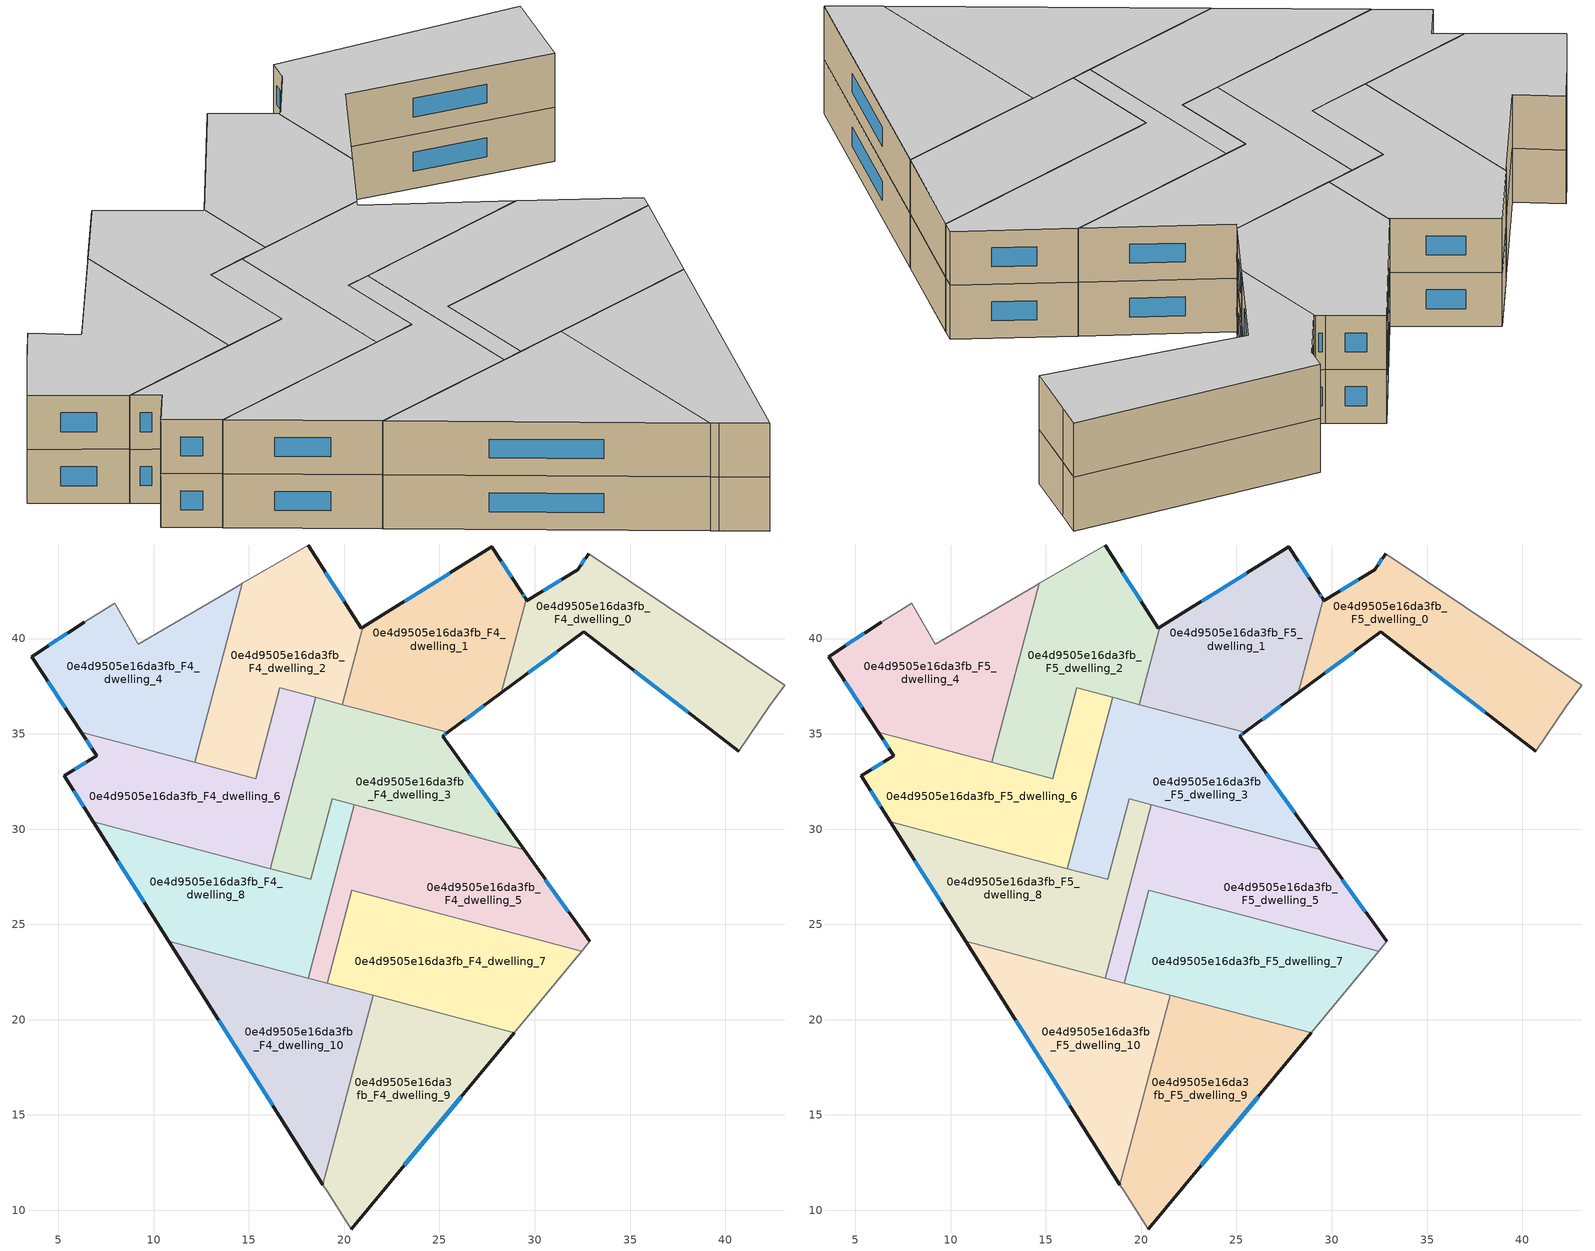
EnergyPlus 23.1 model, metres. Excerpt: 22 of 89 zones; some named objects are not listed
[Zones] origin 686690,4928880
0e4d9505e16da3fb_F4_dwelling_0
 floor to 0e4d9505e16da3fb_F3_dwelling_0 (EU_floor_Construction): 43.12,37.55 42.31,36.44 40.7,34.08 32.58,40.36 28.24,37.15 29.54,42.06 29.59,41.99 32.24,43.6 32.82,44.46 z12
 wall outside (EU_wall_Construction): 28.24,37.15 32.58,40.36 40.7,34.08 / 32.82,44.46 32.24,43.6 29.59,41.99 29.54,42.06 z12:15
 wall adiabatic (EU_wall_Construction): 40.7,34.08 42.31,36.44 43.12,37.55 32.82,44.46 z12:15
 wall to 0e4d9505e16da3fb_F4_dwelling_1 (EU_wall_Construction): 29.54,42.06 28.24,37.15 z12:15
 window (EU_Window_Construction): 35.22,38.31 38.06,36.12 / 29.65,38.19 31.17,39.31 / 31.38,43.07 30.45,42.51 / 32.63,44.18 32.43,43.88 z12.98:14.02
0e4d9505e16da3fb_F4_dwelling_1
 floor to 0e4d9505e16da3fb_F3_dwelling_1 (EU_floor_Construction): 27.74,44.81 29.29,42.45 29.54,42.06 28.24,37.15 25.42,35.07 19.91,36.53 20.98,40.59 z12
 wall outside (EU_wall_Construction): 29.54,42.06 29.29,42.45 27.74,44.81 20.98,40.59 / 25.42,35.07 28.24,37.15 z12:15
 wall to 0e4d9505e16da3fb_F4_dwelling_2 (EU_wall_Construction): 20.98,40.59 19.91,36.53 z12:15
 wall to 0e4d9505e16da3fb_F4_dwelling_3 (EU_wall_Construction): 19.91,36.53 25.42,35.07 z12:15
 window (EU_Window_Construction): 28.78,43.22 28.24,44.04 / 29.46,42.19 29.37,42.32 / 26.34,35.75 27.33,36.48 / 25.54,43.43 23.18,41.96 z12.98:14.02
0e4d9505e16da3fb_F4_dwelling_10
 floor to 0e4d9505e16da3fb_F3_dwelling_10 (EU_floor_Construction): 21.52,21.28 18.89,11.35 10.8,24.12 z12
 wall outside (EU_wall_Construction): 10.8,24.12 18.89,11.35 z12:15
 wall to 0e4d9505e16da3fb_F4_dwelling_9 (EU_wall_Construction): 18.89,11.35 21.52,21.28 z12:15
 wall to 0e4d9505e16da3fb_F4_dwelling_8 (EU_wall_Construction): 18.1,22.18 10.8,24.12 z12:15
 wall to 0e4d9505e16da3fb_F4_dwelling_5 (EU_wall_Construction): 19.11,21.92 18.1,22.18 z12:15
 wall to 0e4d9505e16da3fb_F4_dwelling_7 (EU_wall_Construction): 21.52,21.28 19.11,21.92 z12:15
 window (EU_Window_Construction): 13.43,19.97 16.26,15.5 z12.98:14.02
0e4d9505e16da3fb_F4_dwelling_2
 floor to 0e4d9505e16da3fb_F3_dwelling_2 (EU_floor_Construction): 18.1,44.91 20.9,40.54 20.98,40.59 19.91,36.53 19.81,36.56 16.62,37.41 15.36,32.65 12.17,33.5 14.66,42.89 z12
 wall outside (EU_wall_Construction): 20.98,40.59 20.9,40.54 18.1,44.91 z12:15
 wall to 0e4d9505e16da3fb_F4_dwelling_6 (EU_wall_Construction): 12.17,33.5 15.36,32.65 16.62,37.41 18.51,36.91 z12:15
 wall to 0e4d9505e16da3fb_F4_dwelling_4 (EU_wall_Construction): 14.66,42.89 12.17,33.5 z12:15
 wall adiabatic (EU_wall_Construction): 18.1,44.91 14.66,42.89 z12:15
 wall to 0e4d9505e16da3fb_F4_dwelling_3 (EU_wall_Construction): 18.51,36.91 19.81,36.56 19.91,36.53 z12:15
 window (EU_Window_Construction): 19.99,41.96 19.01,43.49 z12.98:14.02
0e4d9505e16da3fb_F4_dwelling_3
 floor to 0e4d9505e16da3fb_F3_dwelling_3 (EU_floor_Construction): 25.42,35.07 25.16,34.88 29.44,28.92 19.36,31.59 18.24,27.36 16.12,27.92 18.51,36.91 z12
 wall outside (EU_wall_Construction): 29.44,28.92 25.16,34.88 25.42,35.07 z12:15
 wall to 0e4d9505e16da3fb_F4_dwelling_8 (EU_wall_Construction): 16.12,27.92 18.24,27.36 19.36,31.59 20.52,31.29 z12:15
 wall to 0e4d9505e16da3fb_F4_dwelling_6 (EU_wall_Construction): 18.51,36.91 16.12,27.92 z12:15
 wall to 0e4d9505e16da3fb_F4_dwelling_5 (EU_wall_Construction): 20.52,31.29 29.44,28.92 z12:15
 window (EU_Window_Construction): 28.05,30.86 26.55,32.94 / 25.25,34.94 25.34,35.01 z12.98:14.02
0e4d9505e16da3fb_F4_dwelling_4
 floor to 0e4d9505e16da3fb_F3_dwelling_4 (EU_floor_Construction): 14.66,42.89 12.17,33.5 6.2,35.08 3.6,39.05 6.36,40.86 7.96,41.86 9.2,39.7 14.42,42.75 z12
 wall outside (EU_wall_Construction): 6.36,40.86 3.6,39.05 6.2,35.08 z12:15
 wall adiabatic (EU_wall_Construction): 14.66,42.89 14.42,42.75 9.2,39.7 7.96,41.86 6.36,40.86 z12:15
 wall to 0e4d9505e16da3fb_F4_dwelling_6 (EU_wall_Construction): 6.2,35.08 12.17,33.5 z12:15
 window (EU_Window_Construction): 4.45,37.76 5.36,36.37 / 5.47,40.27 4.5,39.64 z12.98:14.02
0e4d9505e16da3fb_F4_dwelling_5
 floor to 0e4d9505e16da3fb_F3_dwelling_5 (EU_floor_Construction): 29.44,28.92 32.89,24.11 32.46,23.59 20.4,26.79 19.11,21.92 18.1,22.18 20.52,31.29 z12
 wall outside (EU_wall_Construction): 32.89,24.11 29.44,28.92 z12:15
 wall adiabatic (EU_wall_Construction): 32.46,23.59 32.89,24.11 z12:15
 wall to 0e4d9505e16da3fb_F4_dwelling_7 (EU_wall_Construction): 19.11,21.92 20.4,26.79 32.46,23.59 z12:15
 wall to 0e4d9505e16da3fb_F4_dwelling_8 (EU_wall_Construction): 20.52,31.29 18.1,22.18 z12:15
 window (EU_Window_Construction): 31.77,25.67 30.56,27.35 z12.98:14.02
0e4d9505e16da3fb_F4_dwelling_6
 floor to 0e4d9505e16da3fb_F3_dwelling_6 (EU_floor_Construction): 18.51,36.91 16.12,27.92 6.84,30.38 5.31,32.8 7.02,33.84 6.2,35.08 15.36,32.65 16.62,37.41 z12
 wall outside (EU_wall_Construction): 6.2,35.08 7.02,33.84 5.31,32.8 6.84,30.38 z12:15
 wall to 0e4d9505e16da3fb_F4_dwelling_8 (EU_wall_Construction): 6.84,30.38 16.12,27.92 z12:15
 window (EU_Window_Construction): 5.81,32.01 6.34,31.17 / 6.47,33.5 5.87,33.14 / 6.47,34.68 6.76,34.24 z12.98:14.02
0e4d9505e16da3fb_F4_dwelling_7
 floor to 0e4d9505e16da3fb_F3_dwelling_7 (EU_floor_Construction): 32.46,23.59 28.92,19.32 19.11,21.92 20.4,26.79 z12
 wall adiabatic (EU_wall_Construction): 28.92,19.32 32.46,23.59 z12:15
 wall to 0e4d9505e16da3fb_F4_dwelling_9 (EU_wall_Construction): 21.52,21.28 28.92,19.32 z12:15
0e4d9505e16da3fb_F4_dwelling_8
 floor to 0e4d9505e16da3fb_F3_dwelling_8 (EU_floor_Construction): 20.52,31.29 18.1,22.18 10.8,24.12 6.84,30.38 18.24,27.36 19.36,31.59 z12
 wall outside (EU_wall_Construction): 6.84,30.38 10.8,24.12 z12:15
 window (EU_Window_Construction): 8.13,28.35 9.51,26.16 z12.98:14.02
0e4d9505e16da3fb_F4_dwelling_9
 floor to 0e4d9505e16da3fb_F3_dwelling_9 (EU_floor_Construction): 28.92,19.32 20.38,9.02 19.11,10.99 18.89,11.35 21.52,21.28 z12
 wall outside (EU_wall_Construction): 20.38,9.02 28.92,19.32 z12:15
 wall adiabatic (EU_wall_Construction): 18.89,11.35 19.11,10.99 20.38,9.02 z12:15
 window (EU_Window_Construction): 23.16,12.37 26.14,15.97 z12.98:14.02
0e4d9505e16da3fb_F5_dwelling_0
 floor to 0e4d9505e16da3fb_F4_dwelling_0 (EU_floor_Construction): 43.12,37.55 42.31,36.44 40.7,34.08 32.58,40.36 28.24,37.15 29.54,42.06 29.59,41.99 32.24,43.6 32.82,44.46 z15
 wall outside (EU_wall_Construction): 28.24,37.15 32.58,40.36 40.7,34.08 / 32.82,44.46 32.24,43.6 29.59,41.99 29.54,42.06 z15:18
 wall adiabatic (EU_wall_Construction): 40.7,34.08 42.31,36.44 43.12,37.55 32.82,44.46 z15:18
 wall to 0e4d9505e16da3fb_F5_dwelling_1 (EU_wall_Construction): 29.54,42.06 28.24,37.15 z15:18
 window (EU_Window_Construction): 35.22,38.31 38.06,36.12 / 29.65,38.19 31.17,39.31 / 31.38,43.07 30.45,42.51 / 32.63,44.18 32.43,43.88 z15.98:17.02
 ceiling to 0e4d9505e16da3fb_F6_dwelling_0 (EU_floor_Construction): 40.7,34.08 42.31,36.44 43.12,37.55 32.82,44.46 32.24,43.6 29.59,41.99 29.54,42.06 28.24,37.15 32.58,40.36 z18
0e4d9505e16da3fb_F5_dwelling_1
 floor to 0e4d9505e16da3fb_F4_dwelling_1 (EU_floor_Construction): 27.74,44.81 29.29,42.45 29.54,42.06 28.24,37.15 25.42,35.07 19.91,36.53 20.98,40.59 z15
 wall outside (EU_wall_Construction): 29.54,42.06 29.29,42.45 27.74,44.81 20.98,40.59 / 25.42,35.07 28.24,37.15 z15:18
 wall to 0e4d9505e16da3fb_F5_dwelling_2 (EU_wall_Construction): 20.98,40.59 19.91,36.53 z15:18
 wall to 0e4d9505e16da3fb_F5_dwelling_3 (EU_wall_Construction): 19.91,36.53 25.42,35.07 z15:18
 window (EU_Window_Construction): 28.78,43.22 28.24,44.04 / 29.46,42.19 29.37,42.32 / 26.34,35.75 27.33,36.48 / 25.54,43.43 23.18,41.96 z15.98:17.02
 ceiling to 0e4d9505e16da3fb_F6_dwelling_1 (EU_floor_Construction): 28.24,37.15 29.54,42.06 29.29,42.45 27.74,44.81 20.98,40.59 19.91,36.53 25.42,35.07 z18
0e4d9505e16da3fb_F5_dwelling_10
 floor to 0e4d9505e16da3fb_F4_dwelling_10 (EU_floor_Construction): 21.52,21.28 18.89,11.35 10.8,24.12 z15
 wall outside (EU_wall_Construction): 10.8,24.12 18.89,11.35 z15:18
 wall to 0e4d9505e16da3fb_F5_dwelling_9 (EU_wall_Construction): 18.89,11.35 21.52,21.28 z15:18
 wall to 0e4d9505e16da3fb_F5_dwelling_8 (EU_wall_Construction): 18.1,22.18 10.8,24.12 z15:18
 wall to 0e4d9505e16da3fb_F5_dwelling_5 (EU_wall_Construction): 19.11,21.92 18.1,22.18 z15:18
 wall to 0e4d9505e16da3fb_F5_dwelling_7 (EU_wall_Construction): 21.52,21.28 19.11,21.92 z15:18
 window (EU_Window_Construction): 13.43,19.97 16.26,15.5 z15.98:17.02
 ceiling to 0e4d9505e16da3fb_F6_dwelling_10 (EU_floor_Construction): 18.89,11.35 21.52,21.28 10.8,24.12 z18
0e4d9505e16da3fb_F5_dwelling_2
 floor to 0e4d9505e16da3fb_F4_dwelling_2 (EU_floor_Construction): 18.1,44.91 20.9,40.54 20.98,40.59 19.91,36.53 19.81,36.56 16.62,37.41 15.36,32.65 12.17,33.5 14.66,42.89 z15
 wall outside (EU_wall_Construction): 20.98,40.59 20.9,40.54 18.1,44.91 z15:18
 wall to 0e4d9505e16da3fb_F5_dwelling_6 (EU_wall_Construction): 12.17,33.5 15.36,32.65 16.62,37.41 18.51,36.91 z15:18
 wall to 0e4d9505e16da3fb_F5_dwelling_4 (EU_wall_Construction): 14.66,42.89 12.17,33.5 z15:18
 wall adiabatic (EU_wall_Construction): 18.1,44.91 14.66,42.89 z15:18
 wall to 0e4d9505e16da3fb_F5_dwelling_3 (EU_wall_Construction): 18.51,36.91 19.81,36.56 19.91,36.53 z15:18
 window (EU_Window_Construction): 19.99,41.96 19.01,43.49 z15.98:17.02
 ceiling to 0e4d9505e16da3fb_F6_dwelling_2 (EU_floor_Construction): 19.91,36.53 20.98,40.59 20.9,40.54 18.1,44.91 14.66,42.89 12.17,33.5 15.36,32.65 16.62,37.41 19.81,36.56 z18
0e4d9505e16da3fb_F5_dwelling_3
 floor to 0e4d9505e16da3fb_F4_dwelling_3 (EU_floor_Construction): 25.42,35.07 25.16,34.88 29.44,28.92 19.36,31.59 18.24,27.36 16.12,27.92 18.51,36.91 z15
 wall outside (EU_wall_Construction): 29.44,28.92 25.16,34.88 25.42,35.07 z15:18
 wall to 0e4d9505e16da3fb_F5_dwelling_8 (EU_wall_Construction): 16.12,27.92 18.24,27.36 19.36,31.59 20.52,31.29 z15:18
 wall to 0e4d9505e16da3fb_F5_dwelling_6 (EU_wall_Construction): 18.51,36.91 16.12,27.92 z15:18
 wall to 0e4d9505e16da3fb_F5_dwelling_5 (EU_wall_Construction): 20.52,31.29 29.44,28.92 z15:18
 window (EU_Window_Construction): 28.05,30.86 26.55,32.94 / 25.25,34.94 25.34,35.01 z15.98:17.02
 ceiling to 0e4d9505e16da3fb_F6_dwelling_3 (EU_floor_Construction): 29.44,28.92 25.16,34.88 25.42,35.07 18.51,36.91 16.12,27.92 18.24,27.36 19.36,31.59 z18
0e4d9505e16da3fb_F5_dwelling_4
 floor to 0e4d9505e16da3fb_F4_dwelling_4 (EU_floor_Construction): 14.66,42.89 12.17,33.5 6.2,35.08 3.6,39.05 6.36,40.86 7.96,41.86 9.2,39.7 14.42,42.75 z15
 wall outside (EU_wall_Construction): 6.36,40.86 3.6,39.05 6.2,35.08 z15:18
 wall adiabatic (EU_wall_Construction): 14.66,42.89 14.42,42.75 9.2,39.7 7.96,41.86 6.36,40.86 z15:18
 wall to 0e4d9505e16da3fb_F5_dwelling_6 (EU_wall_Construction): 6.2,35.08 12.17,33.5 z15:18
 window (EU_Window_Construction): 4.45,37.76 5.36,36.37 / 5.47,40.27 4.5,39.64 z15.98:17.02
 ceiling to 0e4d9505e16da3fb_F6_dwelling_4 (EU_floor_Construction): 12.17,33.5 14.66,42.89 14.42,42.75 9.2,39.7 7.96,41.86 6.36,40.86 3.6,39.05 6.2,35.08 z18
0e4d9505e16da3fb_F5_dwelling_5
 floor to 0e4d9505e16da3fb_F4_dwelling_5 (EU_floor_Construction): 29.44,28.92 32.89,24.11 32.46,23.59 20.4,26.79 19.11,21.92 18.1,22.18 20.52,31.29 z15
 wall outside (EU_wall_Construction): 32.89,24.11 29.44,28.92 z15:18
 wall adiabatic (EU_wall_Construction): 32.46,23.59 32.89,24.11 z15:18
 wall to 0e4d9505e16da3fb_F5_dwelling_7 (EU_wall_Construction): 19.11,21.92 20.4,26.79 32.46,23.59 z15:18
 wall to 0e4d9505e16da3fb_F5_dwelling_8 (EU_wall_Construction): 20.52,31.29 18.1,22.18 z15:18
 window (EU_Window_Construction): 31.77,25.67 30.56,27.35 z15.98:17.02
 ceiling to 0e4d9505e16da3fb_F6_dwelling_5 (EU_floor_Construction): 32.46,23.59 32.89,24.11 29.44,28.92 20.52,31.29 18.1,22.18 19.11,21.92 20.4,26.79 z18
0e4d9505e16da3fb_F5_dwelling_6
 floor to 0e4d9505e16da3fb_F4_dwelling_6 (EU_floor_Construction): 18.51,36.91 16.12,27.92 6.84,30.38 5.31,32.8 7.02,33.84 6.2,35.08 15.36,32.65 16.62,37.41 z15
 wall outside (EU_wall_Construction): 6.2,35.08 7.02,33.84 5.31,32.8 6.84,30.38 z15:18
 wall to 0e4d9505e16da3fb_F5_dwelling_8 (EU_wall_Construction): 6.84,30.38 16.12,27.92 z15:18
 window (EU_Window_Construction): 5.81,32.01 6.34,31.17 / 6.47,33.5 5.87,33.14 / 6.47,34.68 6.76,34.24 z15.98:17.02
 ceiling to 0e4d9505e16da3fb_F6_dwelling_6 (EU_floor_Construction): 16.12,27.92 18.51,36.91 16.62,37.41 15.36,32.65 6.2,35.08 7.02,33.84 5.31,32.8 6.84,30.38 z18
0e4d9505e16da3fb_F5_dwelling_7
 floor to 0e4d9505e16da3fb_F4_dwelling_7 (EU_floor_Construction): 32.46,23.59 28.92,19.32 19.11,21.92 20.4,26.79 z15
 wall adiabatic (EU_wall_Construction): 28.92,19.32 32.46,23.59 z15:18
 wall to 0e4d9505e16da3fb_F5_dwelling_9 (EU_wall_Construction): 21.52,21.28 28.92,19.32 z15:18
 ceiling to 0e4d9505e16da3fb_F6_dwelling_7 (EU_floor_Construction): 28.92,19.32 32.46,23.59 20.4,26.79 19.11,21.92 z18
0e4d9505e16da3fb_F5_dwelling_8
 floor to 0e4d9505e16da3fb_F4_dwelling_8 (EU_floor_Construction): 20.52,31.29 18.1,22.18 10.8,24.12 6.84,30.38 18.24,27.36 19.36,31.59 z15
 wall outside (EU_wall_Construction): 6.84,30.38 10.8,24.12 z15:18
 window (EU_Window_Construction): 8.13,28.35 9.51,26.16 z15.98:17.02
 ceiling to 0e4d9505e16da3fb_F6_dwelling_8 (EU_floor_Construction): 18.1,22.18 20.52,31.29 19.36,31.59 18.24,27.36 6.84,30.38 10.8,24.12 z18
0e4d9505e16da3fb_F5_dwelling_9
 floor to 0e4d9505e16da3fb_F4_dwelling_9 (EU_floor_Construction): 28.92,19.32 20.38,9.02 19.11,10.99 18.89,11.35 21.52,21.28 z15
 wall outside (EU_wall_Construction): 20.38,9.02 28.92,19.32 z15:18
 wall adiabatic (EU_wall_Construction): 18.89,11.35 19.11,10.99 20.38,9.02 z15:18
 window (EU_Window_Construction): 23.16,12.37 26.14,15.97 z15.98:17.02
 ceiling to 0e4d9505e16da3fb_F6_dwelling_9 (EU_floor_Construction): 20.38,9.02 28.92,19.32 21.52,21.28 18.89,11.35 19.11,10.99 z18
[Building]
EU S2 Campaign: North Axis=0; Terrain=City; Solar Distribution=FullExterior
[Site:Location]
Bologna: Latitude=44.5; Longitude=11.25; Time Zone=1; Elevation=37
[SizingPeriod:WeatherFileDays]
AnnualSizingPeriod: Begin Month=1; Begin Day of Month=1; End Month=12; End Day of Month=31; Day of Week for Start Day=Monday; Use Weather File Daylight Saving Period=No; Use Weather File Rain and Snow Indicators=No
[MATERIAL]
EU_InternalMass_Material: Roughness=MediumRough; Thickness=0.1; Conductivity=1; Density=1800; Specific Heat=900; Thermal Absorptance=0.9; Solar Absorptance=0.7; Visible Absorptance=0.7
[MATERIAL:NOMASS] Roughness=MediumRough; Thermal Absorptance=0.9; Solar Absorptance=0.7; Visible Absorptance=0.7
Name | Thermal Resistance
EU_wall_NoMass | 0.905828
EU_floor_NoMass | 0.67114
[WINDOWMATERIAL:SIMPLEGLAZINGSYSTEM]
EU_Window_SimpleGlazing: UFactor=4.52486; Solar Heat Gain Coefficient=0.85; Visible Transmittance=0.85
[CONSTRUCTION]
EU_wall_Construction: EU_wall_NoMass
EU_floor_Construction: EU_floor_NoMass
EU_Window_Construction: EU_Window_SimpleGlazing
EU_InternalMass_Construction: EU_InternalMass_Material
[ZONE] Type=1; Multiplier=1; Ceiling Height=autocalculate; Floor Area=autocalculate; Part of Total Floor Area=Yes
Name | Volume
0e4d9505e16da3fb_F4_dwelling_0; 0e4d9505e16da3fb_F5_dwelling_0 | 173.142
0e4d9505e16da3fb_F4_dwelling_1; 0e4d9505e16da3fb_F5_dwelling_1 | 172.483
0e4d9505e16da3fb_F4_dwelling_10; 0e4d9505e16da3fb_F5_dwelling_10 | 170.919
0e4d9505e16da3fb_F4_dwelling_2; 0e4d9505e16da3fb_F5_dwelling_2 | 169.362
0e4d9505e16da3fb_F4_dwelling_3; 0e4d9505e16da3fb_F5_dwelling_3; 0e4d9505e16da3fb_F4_dwelling_8; 0e4d9505e16da3fb_F5_dwelling_8 | 170.936
0e4d9505e16da3fb_F4_dwelling_4; 0e4d9505e16da3fb_F5_dwelling_4 | 168.766
0e4d9505e16da3fb_F4_dwelling_5; 0e4d9505e16da3fb_F5_dwelling_5 | 170.947
0e4d9505e16da3fb_F4_dwelling_6; 0e4d9505e16da3fb_F5_dwelling_6 | 170.926
0e4d9505e16da3fb_F4_dwelling_7; 0e4d9505e16da3fb_F5_dwelling_7 | 170.93
0e4d9505e16da3fb_F4_dwelling_9; 0e4d9505e16da3fb_F5_dwelling_9 | 170.937
[INTERNALMASS] Construction=EU_InternalMass_Construction
Name | Zone or ZoneList | Surface Area
0e4d9505e16da3fb_F4_dwelling_0_EU_InternalMass | 0e4d9505e16da3fb_F4_dwelling_0 | 57.711
0e4d9505e16da3fb_F4_dwelling_1_EU_InternalMass | 0e4d9505e16da3fb_F4_dwelling_1 | 57.4972
0e4d9505e16da3fb_F4_dwelling_2_EU_InternalMass | 0e4d9505e16da3fb_F4_dwelling_2 | 56.4489
0e4d9505e16da3fb_F4_dwelling_3_EU_InternalMass | 0e4d9505e16da3fb_F4_dwelling_3 | 56.9797
0e4d9505e16da3fb_F4_dwelling_4_EU_InternalMass | 0e4d9505e16da3fb_F4_dwelling_4 | 56.2634
0e4d9505e16da3fb_F4_dwelling_5_EU_InternalMass | 0e4d9505e16da3fb_F4_dwelling_5 | 56.9819
0e4d9505e16da3fb_F4_dwelling_6_EU_InternalMass | 0e4d9505e16da3fb_F4_dwelling_6 | 56.9781
0e4d9505e16da3fb_F4_dwelling_7_EU_InternalMass | 0e4d9505e16da3fb_F4_dwelling_7 | 56.9771
0e4d9505e16da3fb_F4_dwelling_8_EU_InternalMass | 0e4d9505e16da3fb_F4_dwelling_8 | 56.9789
0e4d9505e16da3fb_F4_dwelling_9_EU_InternalMass | 0e4d9505e16da3fb_F4_dwelling_9 | 56.978
0e4d9505e16da3fb_F4_dwelling_10_EU_InternalMass | 0e4d9505e16da3fb_F4_dwelling_10 | 56.9723
0e4d9505e16da3fb_F5_dwelling_0_EU_InternalMass | 0e4d9505e16da3fb_F5_dwelling_0 | 57.711
0e4d9505e16da3fb_F5_dwelling_1_EU_InternalMass | 0e4d9505e16da3fb_F5_dwelling_1 | 57.4972
0e4d9505e16da3fb_F5_dwelling_2_EU_InternalMass | 0e4d9505e16da3fb_F5_dwelling_2 | 56.4489
0e4d9505e16da3fb_F5_dwelling_3_EU_InternalMass | 0e4d9505e16da3fb_F5_dwelling_3 | 56.9797
0e4d9505e16da3fb_F5_dwelling_4_EU_InternalMass | 0e4d9505e16da3fb_F5_dwelling_4 | 56.2634
0e4d9505e16da3fb_F5_dwelling_5_EU_InternalMass | 0e4d9505e16da3fb_F5_dwelling_5 | 56.9819
0e4d9505e16da3fb_F5_dwelling_6_EU_InternalMass | 0e4d9505e16da3fb_F5_dwelling_6 | 56.9781
0e4d9505e16da3fb_F5_dwelling_7_EU_InternalMass | 0e4d9505e16da3fb_F5_dwelling_7 | 56.9771
0e4d9505e16da3fb_F5_dwelling_8_EU_InternalMass | 0e4d9505e16da3fb_F5_dwelling_8 | 56.9789
0e4d9505e16da3fb_F5_dwelling_9_EU_InternalMass | 0e4d9505e16da3fb_F5_dwelling_9 | 56.978
0e4d9505e16da3fb_F5_dwelling_10_EU_InternalMass | 0e4d9505e16da3fb_F5_dwelling_10 | 56.9723
[OTHEREQUIPMENT] Fuel Type=Electricity; Design Level Calculation Method=Watts/Area; Power per Zone Floor Area=1; Fraction Latent=0; Fraction Radiant=0; Fraction Lost=0; Carbon Dioxide Generation Rate=0; EndUse Subcategory=EU_Step8_InternalGains
Name | Zone or ZoneList or Space or SpaceList | Schedule
EU_Step8_InternalGain_0e4d9505e16da3fb_F4_dwelling_0_f000 | 0e4d9505e16da3fb_F4_dwelling_0 | EU_Step8_GainSchedule_0e4d9505e16da3fb_F4_dwelling_0_f000
EU_Step8_InternalGain_0e4d9505e16da3fb_F4_dwelling_1_f000 | 0e4d9505e16da3fb_F4_dwelling_1 | EU_Step8_GainSchedule_0e4d9505e16da3fb_F4_dwelling_1_f000
EU_Step8_InternalGain_0e4d9505e16da3fb_F4_dwelling_2_f000 | 0e4d9505e16da3fb_F4_dwelling_2 | EU_Step8_GainSchedule_0e4d9505e16da3fb_F4_dwelling_2_f000
EU_Step8_InternalGain_0e4d9505e16da3fb_F4_dwelling_3_f000 | 0e4d9505e16da3fb_F4_dwelling_3 | EU_Step8_GainSchedule_0e4d9505e16da3fb_F4_dwelling_3_f000
EU_Step8_InternalGain_0e4d9505e16da3fb_F4_dwelling_4_f000 | 0e4d9505e16da3fb_F4_dwelling_4 | EU_Step8_GainSchedule_0e4d9505e16da3fb_F4_dwelling_4_f000
EU_Step8_InternalGain_0e4d9505e16da3fb_F4_dwelling_5_f000 | 0e4d9505e16da3fb_F4_dwelling_5 | EU_Step8_GainSchedule_0e4d9505e16da3fb_F4_dwelling_5_f000
EU_Step8_InternalGain_0e4d9505e16da3fb_F4_dwelling_6_f000 | 0e4d9505e16da3fb_F4_dwelling_6 | EU_Step8_GainSchedule_0e4d9505e16da3fb_F4_dwelling_6_f000
EU_Step8_InternalGain_0e4d9505e16da3fb_F4_dwelling_7_f000 | 0e4d9505e16da3fb_F4_dwelling_7 | EU_Step8_GainSchedule_0e4d9505e16da3fb_F4_dwelling_7_f000
EU_Step8_InternalGain_0e4d9505e16da3fb_F4_dwelling_8_f000 | 0e4d9505e16da3fb_F4_dwelling_8 | EU_Step8_GainSchedule_0e4d9505e16da3fb_F4_dwelling_8_f000
EU_Step8_InternalGain_0e4d9505e16da3fb_F4_dwelling_9_f000 | 0e4d9505e16da3fb_F4_dwelling_9 | EU_Step8_GainSchedule_0e4d9505e16da3fb_F4_dwelling_9_f000
EU_Step8_InternalGain_0e4d9505e16da3fb_F4_dwelling_10_f000 | 0e4d9505e16da3fb_F4_dwelling_10 | EU_Step8_GainSchedule_0e4d9505e16da3fb_F4_dwelling_10_f000
EU_Step8_InternalGain_0e4d9505e16da3fb_F5_dwelling_0_f000 | 0e4d9505e16da3fb_F5_dwelling_0 | EU_Step8_GainSchedule_0e4d9505e16da3fb_F5_dwelling_0_f000
EU_Step8_InternalGain_0e4d9505e16da3fb_F5_dwelling_1_f000 | 0e4d9505e16da3fb_F5_dwelling_1 | EU_Step8_GainSchedule_0e4d9505e16da3fb_F5_dwelling_1_f000
EU_Step8_InternalGain_0e4d9505e16da3fb_F5_dwelling_2_f000 | 0e4d9505e16da3fb_F5_dwelling_2 | EU_Step8_GainSchedule_0e4d9505e16da3fb_F5_dwelling_2_f000
EU_Step8_InternalGain_0e4d9505e16da3fb_F5_dwelling_3_f000 | 0e4d9505e16da3fb_F5_dwelling_3 | EU_Step8_GainSchedule_0e4d9505e16da3fb_F5_dwelling_3_f000
EU_Step8_InternalGain_0e4d9505e16da3fb_F5_dwelling_4_f000 | 0e4d9505e16da3fb_F5_dwelling_4 | EU_Step8_GainSchedule_0e4d9505e16da3fb_F5_dwelling_4_f000
EU_Step8_InternalGain_0e4d9505e16da3fb_F5_dwelling_5_f000 | 0e4d9505e16da3fb_F5_dwelling_5 | EU_Step8_GainSchedule_0e4d9505e16da3fb_F5_dwelling_5_f000
EU_Step8_InternalGain_0e4d9505e16da3fb_F5_dwelling_6_f000 | 0e4d9505e16da3fb_F5_dwelling_6 | EU_Step8_GainSchedule_0e4d9505e16da3fb_F5_dwelling_6_f000
EU_Step8_InternalGain_0e4d9505e16da3fb_F5_dwelling_7_f000 | 0e4d9505e16da3fb_F5_dwelling_7 | EU_Step8_GainSchedule_0e4d9505e16da3fb_F5_dwelling_7_f000
EU_Step8_InternalGain_0e4d9505e16da3fb_F5_dwelling_8_f000 | 0e4d9505e16da3fb_F5_dwelling_8 | EU_Step8_GainSchedule_0e4d9505e16da3fb_F5_dwelling_8_f000
EU_Step8_InternalGain_0e4d9505e16da3fb_F5_dwelling_9_f000 | 0e4d9505e16da3fb_F5_dwelling_9 | EU_Step8_GainSchedule_0e4d9505e16da3fb_F5_dwelling_9_f000
EU_Step8_InternalGain_0e4d9505e16da3fb_F5_dwelling_10_f000 | 0e4d9505e16da3fb_F5_dwelling_10 | EU_Step8_GainSchedule_0e4d9505e16da3fb_F5_dwelling_10_f000
[ZONEVENTILATION:DESIGNFLOWRATE] Schedule=EU_AlwaysOn; Design Flow Rate Calculation Method=AirChanges/Hour; Air Changes per Hour=0.73129; Ventilation Type=Natural; Fan Pressure Rise=0; Fan Total Efficiency=1; Constant Term Coefficient=1; Temperature Term Coefficient=0; Velocity Term Coefficient=0; Velocity Squared Term Coefficient=0; Minimum Indoor Temperature=-100; Maximum Indoor Temperature=100; Delta Temperature=-100; Minimum Outdoor Temperature=-100; Maximum Outdoor Temperature=100; Maximum Wind Speed=40
Name | Zone or ZoneList or Space or SpaceList
EU_ConstantAir_0e4d9505e16da3fb_F4_dwelling_0 | 0e4d9505e16da3fb_F4_dwelling_0
EU_ConstantAir_0e4d9505e16da3fb_F4_dwelling_1 | 0e4d9505e16da3fb_F4_dwelling_1
EU_ConstantAir_0e4d9505e16da3fb_F4_dwelling_2 | 0e4d9505e16da3fb_F4_dwelling_2
EU_ConstantAir_0e4d9505e16da3fb_F4_dwelling_3 | 0e4d9505e16da3fb_F4_dwelling_3
EU_ConstantAir_0e4d9505e16da3fb_F4_dwelling_4 | 0e4d9505e16da3fb_F4_dwelling_4
EU_ConstantAir_0e4d9505e16da3fb_F4_dwelling_5 | 0e4d9505e16da3fb_F4_dwelling_5
EU_ConstantAir_0e4d9505e16da3fb_F4_dwelling_6 | 0e4d9505e16da3fb_F4_dwelling_6
EU_ConstantAir_0e4d9505e16da3fb_F4_dwelling_7 | 0e4d9505e16da3fb_F4_dwelling_7
EU_ConstantAir_0e4d9505e16da3fb_F4_dwelling_8 | 0e4d9505e16da3fb_F4_dwelling_8
EU_ConstantAir_0e4d9505e16da3fb_F4_dwelling_9 | 0e4d9505e16da3fb_F4_dwelling_9
EU_ConstantAir_0e4d9505e16da3fb_F4_dwelling_10 | 0e4d9505e16da3fb_F4_dwelling_10
EU_ConstantAir_0e4d9505e16da3fb_F5_dwelling_0 | 0e4d9505e16da3fb_F5_dwelling_0
EU_ConstantAir_0e4d9505e16da3fb_F5_dwelling_1 | 0e4d9505e16da3fb_F5_dwelling_1
EU_ConstantAir_0e4d9505e16da3fb_F5_dwelling_2 | 0e4d9505e16da3fb_F5_dwelling_2
EU_ConstantAir_0e4d9505e16da3fb_F5_dwelling_3 | 0e4d9505e16da3fb_F5_dwelling_3
EU_ConstantAir_0e4d9505e16da3fb_F5_dwelling_4 | 0e4d9505e16da3fb_F5_dwelling_4
EU_ConstantAir_0e4d9505e16da3fb_F5_dwelling_5 | 0e4d9505e16da3fb_F5_dwelling_5
EU_ConstantAir_0e4d9505e16da3fb_F5_dwelling_6 | 0e4d9505e16da3fb_F5_dwelling_6
EU_ConstantAir_0e4d9505e16da3fb_F5_dwelling_7 | 0e4d9505e16da3fb_F5_dwelling_7
EU_ConstantAir_0e4d9505e16da3fb_F5_dwelling_8 | 0e4d9505e16da3fb_F5_dwelling_8
EU_ConstantAir_0e4d9505e16da3fb_F5_dwelling_9 | 0e4d9505e16da3fb_F5_dwelling_9
EU_ConstantAir_0e4d9505e16da3fb_F5_dwelling_10 | 0e4d9505e16da3fb_F5_dwelling_10
[HVACTEMPLATE:ZONE:IDEALLOADSAIRSYSTEM] System Availability Schedule=EU_AlwaysOn; Maximum Heating Supply Air Temperature=50; Minimum Cooling Supply Air Temperature=13; Maximum Heating Supply Air Humidity Ratio=0.0156; Minimum Cooling Supply Air Humidity Ratio=0.0077; Heating Limit=NoLimit; Cooling Limit=NoLimit; Heating Availability Schedule=EU_AlwaysOn; Cooling Availability Schedule=EU_CoolingOff; Dehumidification Control Type=ConstantSensibleHeatRatio; Cooling Sensible Heat Ratio=0.7; Dehumidification Setpoint=60; Humidification Control Type=None; Humidification Setpoint=30; Outdoor Air Method=None; Outdoor Air Flow Rate per Person=0.00944; Outdoor Air Flow Rate per Zone Floor Area=0; Outdoor Air Flow Rate per Zone=0; Demand Controlled Ventilation Type=None; Outdoor Air Economizer Type=NoEconomizer; Heat Recovery Type=None; Sensible Heat Recovery Effectiveness=0.7; Latent Heat Recovery Effectiveness=0.65
Name | Template Thermostat
0e4d9505e16da3fb_F4_dwelling_0 | EU_HeatOnly_0e4d9505e16da3fb_F4_dwelling_0
0e4d9505e16da3fb_F4_dwelling_1 | EU_HeatOnly_0e4d9505e16da3fb_F4_dwelling_1
0e4d9505e16da3fb_F4_dwelling_2 | EU_HeatOnly_0e4d9505e16da3fb_F4_dwelling_2
0e4d9505e16da3fb_F4_dwelling_3 | EU_HeatOnly_0e4d9505e16da3fb_F4_dwelling_3
0e4d9505e16da3fb_F4_dwelling_4 | EU_HeatOnly_0e4d9505e16da3fb_F4_dwelling_4
0e4d9505e16da3fb_F4_dwelling_5 | EU_HeatOnly_0e4d9505e16da3fb_F4_dwelling_5
0e4d9505e16da3fb_F4_dwelling_6 | EU_HeatOnly_0e4d9505e16da3fb_F4_dwelling_6
0e4d9505e16da3fb_F4_dwelling_7 | EU_HeatOnly_0e4d9505e16da3fb_F4_dwelling_7
0e4d9505e16da3fb_F4_dwelling_8 | EU_HeatOnly_0e4d9505e16da3fb_F4_dwelling_8
0e4d9505e16da3fb_F4_dwelling_9 | EU_HeatOnly_0e4d9505e16da3fb_F4_dwelling_9
0e4d9505e16da3fb_F4_dwelling_10 | EU_HeatOnly_0e4d9505e16da3fb_F4_dwelling_10
0e4d9505e16da3fb_F5_dwelling_0 | EU_HeatOnly_0e4d9505e16da3fb_F5_dwelling_0
0e4d9505e16da3fb_F5_dwelling_1 | EU_HeatOnly_0e4d9505e16da3fb_F5_dwelling_1
0e4d9505e16da3fb_F5_dwelling_2 | EU_HeatOnly_0e4d9505e16da3fb_F5_dwelling_2
0e4d9505e16da3fb_F5_dwelling_3 | EU_HeatOnly_0e4d9505e16da3fb_F5_dwelling_3
0e4d9505e16da3fb_F5_dwelling_4 | EU_HeatOnly_0e4d9505e16da3fb_F5_dwelling_4
0e4d9505e16da3fb_F5_dwelling_5 | EU_HeatOnly_0e4d9505e16da3fb_F5_dwelling_5
0e4d9505e16da3fb_F5_dwelling_6 | EU_HeatOnly_0e4d9505e16da3fb_F5_dwelling_6
0e4d9505e16da3fb_F5_dwelling_7 | EU_HeatOnly_0e4d9505e16da3fb_F5_dwelling_7
0e4d9505e16da3fb_F5_dwelling_8 | EU_HeatOnly_0e4d9505e16da3fb_F5_dwelling_8
0e4d9505e16da3fb_F5_dwelling_9 | EU_HeatOnly_0e4d9505e16da3fb_F5_dwelling_9
0e4d9505e16da3fb_F5_dwelling_10 | EU_HeatOnly_0e4d9505e16da3fb_F5_dwelling_10
[SIZING:ZONE] Zone Cooling Design Supply Air Temperature Input Method=SupplyAirTemperature; Zone Cooling Design Supply Air Temperature=13; Zone Heating Design Supply Air Temperature Input Method=SupplyAirTemperature; Zone Heating Design Supply Air Temperature=50; Zone Cooling Design Supply Air Humidity Ratio=0.008; Zone Heating Design Supply Air Humidity Ratio=0.008; Cooling Design Air Flow Method=DesignDay; Cooling Design Air Flow Rate=0; Cooling Minimum Air Flow per Zone Floor Area=0.000762; Cooling Minimum Air Flow=0; Cooling Minimum Air Flow Fraction=0.2; Heating Design Air Flow Method=DesignDay; Heating Design Air Flow Rate=0; Heating Maximum Air Flow per Zone Floor Area=0.002032; Heating Maximum Air Flow=0.141576; Heating Maximum Air Flow Fraction=0.3; Account for Dedicated Outdoor Air System=No; Dedicated Outdoor Air System Control Strategy=NeutralSupplyAir; Dedicated Outdoor Air Low Setpoint Temperature for Design=autosize; Dedicated Outdoor Air High Setpoint Temperature for Design=autosize; Zone Load Sizing Method=Sensible Load Only No Latent Load; Zone Latent Cooling Design Supply Air Humidity Ratio Input Method=HumidityRatioDifference; Zone Cooling Design Supply Air Humidity Ratio Difference=0.005; Zone Latent Heating Design Supply Air Humidity Ratio Input Method=HumidityRatioDifference; Zone Humidification Design Supply Air Humidity Ratio Difference=0.005
0e4d9505e16da3fb_F4_dwelling_0; 0e4d9505e16da3fb_F4_dwelling_1; 0e4d9505e16da3fb_F4_dwelling_2; 0e4d9505e16da3fb_F4_dwelling_3; 0e4d9505e16da3fb_F4_dwelling_4; 0e4d9505e16da3fb_F4_dwelling_5; 0e4d9505e16da3fb_F4_dwelling_6; 0e4d9505e16da3fb_F4_dwelling_7; 0e4d9505e16da3fb_F4_dwelling_8; 0e4d9505e16da3fb_F4_dwelling_9; 0e4d9505e16da3fb_F4_dwelling_10; 0e4d9505e16da3fb_F5_dwelling_0; 0e4d9505e16da3fb_F5_dwelling_1; 0e4d9505e16da3fb_F5_dwelling_2; 0e4d9505e16da3fb_F5_dwelling_3; 0e4d9505e16da3fb_F5_dwelling_4; 0e4d9505e16da3fb_F5_dwelling_5; 0e4d9505e16da3fb_F5_dwelling_6; 0e4d9505e16da3fb_F5_dwelling_7; 0e4d9505e16da3fb_F5_dwelling_8; 0e4d9505e16da3fb_F5_dwelling_9; 0e4d9505e16da3fb_F5_dwelling_10
[SCHEDULE:CONSTANT]
Name | Hourly Value
EU_AlwaysOn | 1
EU_CoolingOff | 0
[SCHEDULE:FILE] Column Number=1; Rows to Skip at Top=0; Number of Hours of Data=8760; Column Separator=Comma; Interpolate to Timestep=No; Minutes per Item=60; Adjust Schedule for Daylight Savings=Yes
Name | File
EU_Step8_GainSchedule_0e4d9505e16da3fb_F4_dwelling_0_f000 | ../../schedules/0e4d9505e16da3fb/0e4d9505e16da3fb_F4_dwelling_0_f000_gain.csv
EU_Step8_GainSchedule_0e4d9505e16da3fb_F4_dwelling_1_f000 | ../../schedules/0e4d9505e16da3fb/0e4d9505e16da3fb_F4_dwelling_1_f000_gain.csv
EU_Step8_GainSchedule_0e4d9505e16da3fb_F4_dwelling_2_f000 | ../../schedules/0e4d9505e16da3fb/0e4d9505e16da3fb_F4_dwelling_2_f000_gain.csv
EU_Step8_GainSchedule_0e4d9505e16da3fb_F4_dwelling_3_f000 | ../../schedules/0e4d9505e16da3fb/0e4d9505e16da3fb_F4_dwelling_3_f000_gain.csv
EU_Step8_GainSchedule_0e4d9505e16da3fb_F4_dwelling_4_f000 | ../../schedules/0e4d9505e16da3fb/0e4d9505e16da3fb_F4_dwelling_4_f000_gain.csv
EU_Step8_GainSchedule_0e4d9505e16da3fb_F4_dwelling_5_f000 | ../../schedules/0e4d9505e16da3fb/0e4d9505e16da3fb_F4_dwelling_5_f000_gain.csv
EU_Step8_GainSchedule_0e4d9505e16da3fb_F4_dwelling_6_f000 | ../../schedules/0e4d9505e16da3fb/0e4d9505e16da3fb_F4_dwelling_6_f000_gain.csv
EU_Step8_GainSchedule_0e4d9505e16da3fb_F4_dwelling_7_f000 | ../../schedules/0e4d9505e16da3fb/0e4d9505e16da3fb_F4_dwelling_7_f000_gain.csv
EU_Step8_GainSchedule_0e4d9505e16da3fb_F4_dwelling_8_f000 | ../../schedules/0e4d9505e16da3fb/0e4d9505e16da3fb_F4_dwelling_8_f000_gain.csv
EU_Step8_GainSchedule_0e4d9505e16da3fb_F4_dwelling_9_f000 | ../../schedules/0e4d9505e16da3fb/0e4d9505e16da3fb_F4_dwelling_9_f000_gain.csv
EU_Step8_GainSchedule_0e4d9505e16da3fb_F4_dwelling_10_f000 | ../../schedules/0e4d9505e16da3fb/0e4d9505e16da3fb_F4_dwelling_10_f000_gain.csv
EU_Step8_GainSchedule_0e4d9505e16da3fb_F5_dwelling_0_f000 | ../../schedules/0e4d9505e16da3fb/0e4d9505e16da3fb_F5_dwelling_0_f000_gain.csv
EU_Step8_GainSchedule_0e4d9505e16da3fb_F5_dwelling_1_f000 | ../../schedules/0e4d9505e16da3fb/0e4d9505e16da3fb_F5_dwelling_1_f000_gain.csv
EU_Step8_GainSchedule_0e4d9505e16da3fb_F5_dwelling_2_f000 | ../../schedules/0e4d9505e16da3fb/0e4d9505e16da3fb_F5_dwelling_2_f000_gain.csv
EU_Step8_GainSchedule_0e4d9505e16da3fb_F5_dwelling_3_f000 | ../../schedules/0e4d9505e16da3fb/0e4d9505e16da3fb_F5_dwelling_3_f000_gain.csv
EU_Step8_GainSchedule_0e4d9505e16da3fb_F5_dwelling_4_f000 | ../../schedules/0e4d9505e16da3fb/0e4d9505e16da3fb_F5_dwelling_4_f000_gain.csv
EU_Step8_GainSchedule_0e4d9505e16da3fb_F5_dwelling_5_f000 | ../../schedules/0e4d9505e16da3fb/0e4d9505e16da3fb_F5_dwelling_5_f000_gain.csv
EU_Step8_GainSchedule_0e4d9505e16da3fb_F5_dwelling_6_f000 | ../../schedules/0e4d9505e16da3fb/0e4d9505e16da3fb_F5_dwelling_6_f000_gain.csv
EU_Step8_GainSchedule_0e4d9505e16da3fb_F5_dwelling_7_f000 | ../../schedules/0e4d9505e16da3fb/0e4d9505e16da3fb_F5_dwelling_7_f000_gain.csv
EU_Step8_GainSchedule_0e4d9505e16da3fb_F5_dwelling_8_f000 | ../../schedules/0e4d9505e16da3fb/0e4d9505e16da3fb_F5_dwelling_8_f000_gain.csv
EU_Step8_GainSchedule_0e4d9505e16da3fb_F5_dwelling_9_f000 | ../../schedules/0e4d9505e16da3fb/0e4d9505e16da3fb_F5_dwelling_9_f000_gain.csv
EU_Step8_GainSchedule_0e4d9505e16da3fb_F5_dwelling_10_f000 | ../../schedules/0e4d9505e16da3fb/0e4d9505e16da3fb_F5_dwelling_10_f000_gain.csv
